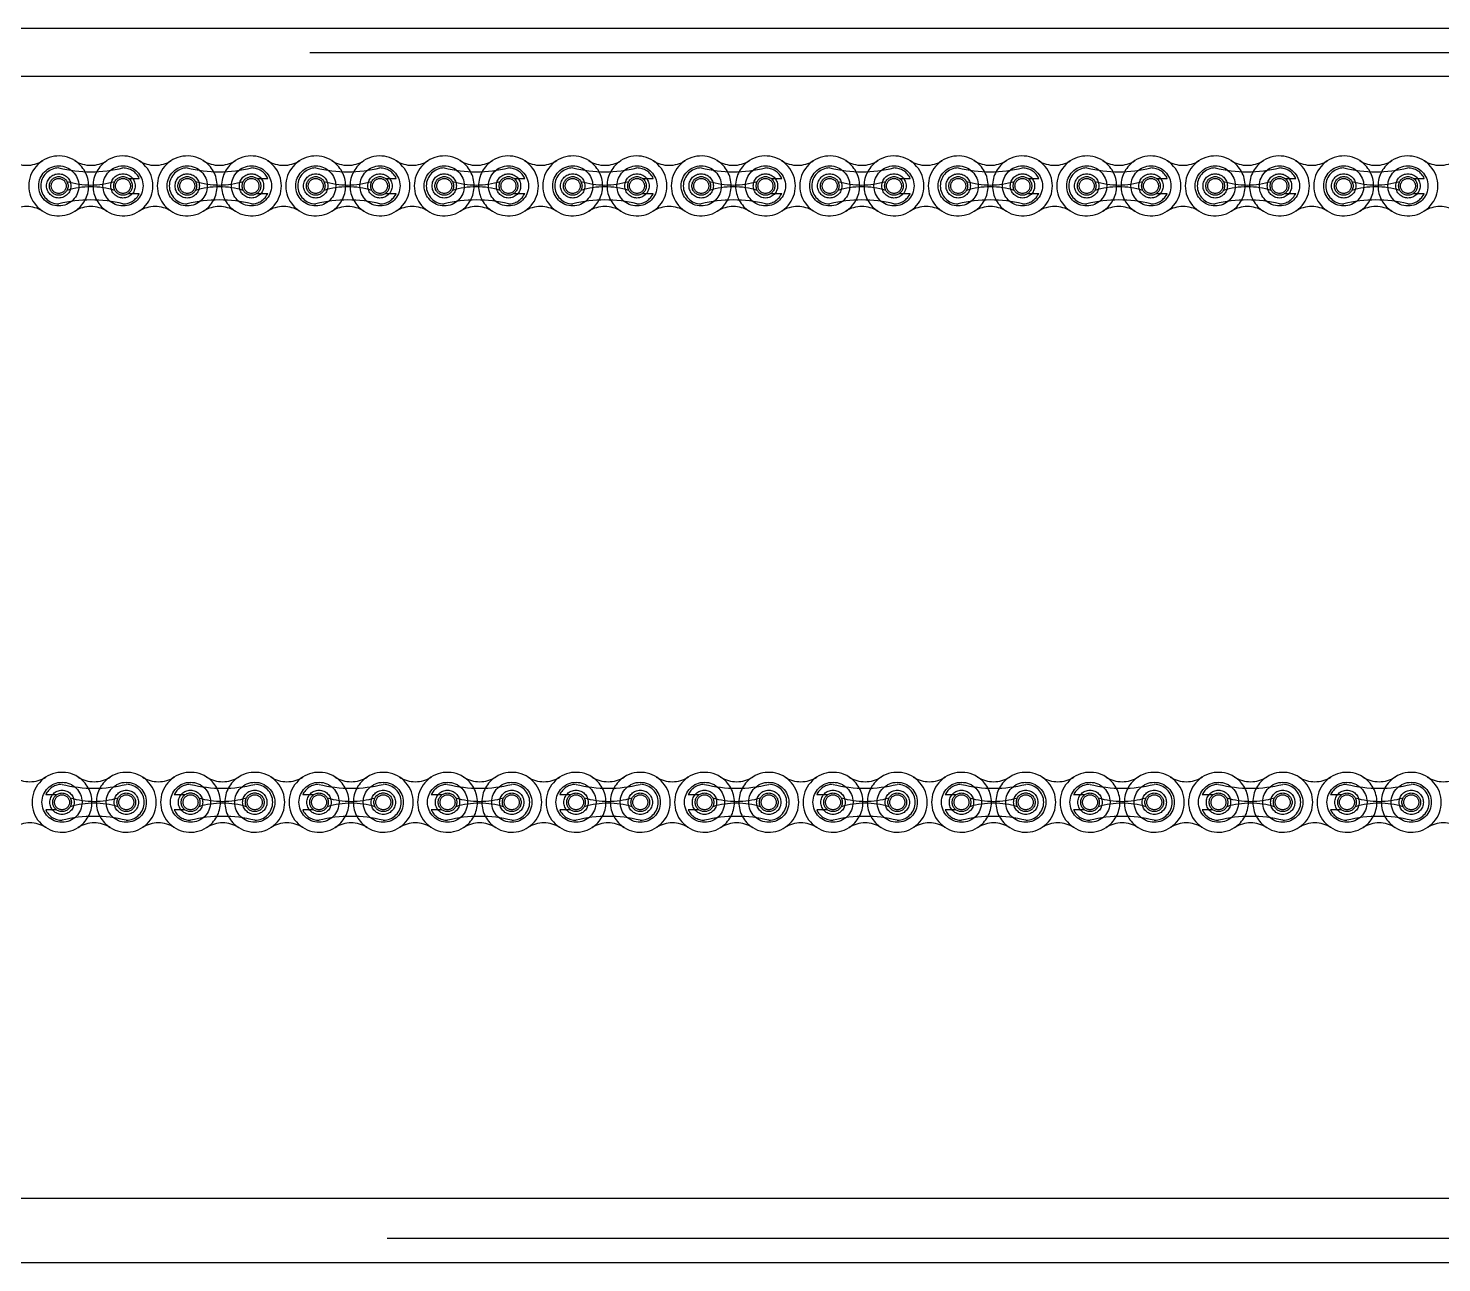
# Model space of a CAD drawing. Header units: metres. Extents: x 0 to 63075, y 0 to 44550.
# Drawn here: x 37473.6 to 37753, y 35022.3 to 35266.3 of the extents above; entities that cross this region are included whole.
import ezdxf

# ---------------------------------------------------------------- set-up
doc = ezdxf.new("R2010")
doc.units = ezdxf.units.M
doc.header["$LTSCALE"] = 75
doc.linetypes.add('HIDDEN2', pattern=[4.7625, 3.175, -1.5875])
for name, color, linetype in [('SDM', 7, 'Continuous'), ('SL4', 4, 'Continuous'), ('ST1', 7, 'HIDDEN2')]:
    doc.layers.add(name, color=color, linetype=linetype)

# ---------------------------------------------------------------- blocks, each defined once
blk = doc.blocks.new('A$Cf5e9a517')
at = {"layer": 'SL4'}
for p, q in [((1009.76, 1700.35), (2334.74, 1700.35)), ((2334.74, 1690.83), (1009.76, 1690.83)), ((1057.26, 1469.11), (2287.24, 1469.11)), ((2060.75, 1456.35), (1057.26, 1456.35))]:
    blk.add_line(p, q, dxfattribs=at)
at = {"layer": 'ST1'}
for p, q in [((1009.76, 1695.59), (2334.74, 1695.59)), ((2334.74, 1690.83), (1009.76, 1690.83)), ((1331.14, 1670.67), (1333.27, 1670.67)), ((1356.54, 1670.67), (1358.67, 1670.67)), ((1381.94, 1670.67), (1384.07, 1670.67)), ((1407.34, 1670.67), (1409.47, 1670.67)), ((1432.74, 1670.67), (1434.87, 1670.67)), ((1458.14, 1670.67), (1460.27, 1670.67)), ((1483.54, 1670.67), (1485.67, 1670.67)), ((1508.94, 1670.67), (1511.07, 1670.67)), ((1534.34, 1670.67), (1536.47, 1670.67)), ((1559.74, 1670.67), (1561.87, 1670.67)), ((1585.14, 1670.67), (1587.27, 1670.67)), ((1331.14, 1667.71), (1333.27, 1667.71)), ((1356.54, 1667.71), (1358.67, 1667.71)), ((1381.94, 1667.71), (1384.07, 1667.71)), ((1407.34, 1667.71), (1409.47, 1667.71)), ((1432.74, 1667.71), (1434.87, 1667.71)), ((1458.14, 1667.71), (1460.27, 1667.71)), ((1483.54, 1667.71), (1485.67, 1667.71)), ((1508.94, 1667.71), (1511.07, 1667.71)), ((1534.34, 1667.71), (1536.47, 1667.71)), ((1559.74, 1667.71), (1561.87, 1667.71)), ((1585.14, 1667.71), (1587.27, 1667.71)), ((1316.88, 1548.83), (1314.76, 1548.83)), ((1342.28, 1548.83), (1340.16, 1548.83)), ((1367.68, 1548.83), (1365.56, 1548.83)), ((1393.08, 1548.83), (1390.96, 1548.83)), ((1418.48, 1548.83), (1416.36, 1548.83)), ((1443.88, 1548.83), (1441.76, 1548.83)), ((1469.28, 1548.83), (1467.16, 1548.83)), ((1494.68, 1548.83), (1492.56, 1548.83)), ((1520.08, 1548.83), (1517.96, 1548.83)), ((1545.48, 1548.83), (1543.36, 1548.83)), ((1570.88, 1548.83), (1568.76, 1548.83)), ((1316.88, 1545.88), (1314.76, 1545.88)), ((1342.28, 1545.88), (1340.16, 1545.88)), ((1367.68, 1545.88), (1365.56, 1545.88)), ((1393.08, 1545.88), (1390.96, 1545.88)), ((1418.48, 1545.88), (1416.36, 1545.88)), ((1443.88, 1545.88), (1441.76, 1545.88)), ((1469.28, 1545.88), (1467.16, 1545.88)), ((1494.68, 1545.88), (1492.56, 1545.88)), ((1520.08, 1545.88), (1517.96, 1545.88)), ((1545.48, 1545.88), (1543.36, 1545.88)), ((1570.88, 1545.88), (1568.76, 1545.88)), ((1009.76, 1469.11), (2334.74, 1469.11)), ((2334.74, 1461.11), (1009.76, 1461.11))]:
    blk.add_line(p, q, dxfattribs=at)
for centre, radius in [((1317.34, 1669.19), 3.96), ((1317.34, 1669.19), 2.4), ((1317.34, 1669.19), 1.84), ((1330.04, 1669.19), 3.96), ((1330.04, 1669.19), 2.4), ((1330.04, 1669.19), 1.84), ((1342.74, 1669.19), 3.96), ((1342.74, 1669.19), 2.4), ((1342.74, 1669.19), 1.84), ((1355.44, 1669.19), 3.96), ((1355.44, 1669.19), 2.4), ((1355.44, 1669.19), 1.84), ((1368.14, 1669.19), 3.96), ((1368.14, 1669.19), 2.4), ((1368.14, 1669.19), 1.84), ((1380.84, 1669.19), 3.96), ((1380.84, 1669.19), 2.4), ((1380.84, 1669.19), 1.84), ((1393.54, 1669.19), 3.96), ((1393.54, 1669.19), 2.4), ((1393.54, 1669.19), 1.84), ((1406.24, 1669.19), 3.96), ((1406.24, 1669.19), 2.4), ((1406.24, 1669.19), 1.84), ((1418.94, 1669.19), 3.96), ((1418.94, 1669.19), 2.4), ((1418.94, 1669.19), 1.84), ((1431.64, 1669.19), 3.96), ((1431.64, 1669.19), 2.4), ((1431.64, 1669.19), 1.84), ((1444.34, 1669.19), 3.96), ((1444.34, 1669.19), 2.4), ((1444.34, 1669.19), 1.84), ((1457.04, 1669.19), 3.96), ((1457.04, 1669.19), 2.4), ((1457.04, 1669.19), 1.84), ((1469.74, 1669.19), 3.96), ((1469.74, 1669.19), 2.4), ((1469.74, 1669.19), 1.84), ((1482.44, 1669.19), 3.96), ((1482.44, 1669.19), 2.4), ((1482.44, 1669.19), 1.84), ((1495.14, 1669.19), 3.96), ((1495.14, 1669.19), 2.4), ((1495.14, 1669.19), 1.84), ((1507.84, 1669.19), 3.96), ((1507.84, 1669.19), 2.4), ((1507.84, 1669.19), 1.84), ((1520.54, 1669.19), 3.96), ((1520.54, 1669.19), 2.4), ((1520.54, 1669.19), 1.84), ((1533.24, 1669.19), 3.96), ((1533.24, 1669.19), 2.4), ((1533.24, 1669.19), 1.84), ((1545.94, 1669.19), 3.96), ((1545.94, 1669.19), 2.4), ((1545.94, 1669.19), 1.84), ((1558.64, 1669.19), 3.96), ((1558.64, 1669.19), 2.4), ((1558.64, 1669.19), 1.84), ((1571.34, 1669.19), 3.96), ((1571.34, 1669.19), 2.4), ((1571.34, 1669.19), 1.85), ((1584.04, 1669.19), 3.96), ((1584.04, 1669.19), 2.4), ((1584.04, 1669.19), 1.84), ((1317.34, 1669.19), 1.48), ((1330.04, 1669.19), 1.48), ((1342.74, 1669.19), 1.48), ((1355.44, 1669.19), 1.48), ((1368.14, 1669.19), 1.48), ((1380.84, 1669.19), 1.48), ((1393.54, 1669.19), 1.48), ((1406.24, 1669.19), 1.48), ((1418.94, 1669.19), 1.48), ((1431.64, 1669.19), 1.48), ((1444.34, 1669.19), 1.48), ((1457.04, 1669.19), 1.48), ((1469.74, 1669.19), 1.48), ((1482.44, 1669.19), 1.48), ((1495.14, 1669.19), 1.48), ((1507.84, 1669.19), 1.48), ((1520.54, 1669.19), 1.48), ((1533.24, 1669.19), 1.48), ((1545.94, 1669.19), 1.48), ((1558.64, 1669.19), 1.48), ((1571.34, 1669.19), 1.48), ((1584.04, 1669.19), 1.48), ((1317.99, 1547.36), 3.96), ((1330.69, 1547.36), 3.96), ((1343.39, 1547.36), 3.96), ((1356.09, 1547.36), 3.96), ((1368.79, 1547.36), 3.96), ((1381.49, 1547.36), 3.96), ((1394.19, 1547.36), 3.96), ((1406.89, 1547.36), 3.96), ((1419.59, 1547.36), 3.96), ((1432.29, 1547.36), 3.96), ((1444.99, 1547.36), 3.96), ((1457.69, 1547.36), 3.96), ((1470.39, 1547.36), 3.96), ((1483.09, 1547.36), 3.96), ((1495.79, 1547.36), 3.96), ((1508.49, 1547.36), 3.96), ((1521.19, 1547.36), 3.96), ((1533.89, 1547.36), 3.96), ((1546.59, 1547.36), 3.96), ((1559.29, 1547.36), 3.96), ((1571.99, 1547.36), 3.96), ((1584.69, 1547.36), 3.96), ((1317.99, 1547.36), 2.4), ((1317.99, 1547.36), 1.84), ((1317.99, 1547.36), 1.48), ((1330.69, 1547.36), 2.4), ((1330.69, 1547.36), 1.84), ((1330.69, 1547.36), 1.48), ((1343.39, 1547.36), 2.4), ((1343.39, 1547.36), 1.85), ((1343.39, 1547.36), 1.48), ((1356.09, 1547.36), 2.4), ((1356.09, 1547.36), 1.85), ((1356.09, 1547.36), 1.48), ((1368.79, 1547.36), 2.4), ((1368.79, 1547.36), 1.84), ((1368.79, 1547.36), 1.48), ((1381.49, 1547.36), 2.4), ((1381.49, 1547.36), 1.85), ((1381.49, 1547.36), 1.48), ((1394.19, 1547.36), 2.4), ((1394.19, 1547.36), 1.84), ((1394.19, 1547.36), 1.48), ((1406.89, 1547.36), 2.4), ((1406.89, 1547.36), 1.84), ((1406.89, 1547.36), 1.48), ((1419.59, 1547.36), 2.4), ((1419.59, 1547.36), 1.84), ((1419.59, 1547.36), 1.48), ((1432.29, 1547.36), 2.4), ((1432.29, 1547.36), 1.84), ((1432.29, 1547.36), 1.48), ((1444.99, 1547.36), 2.4), ((1444.99, 1547.36), 1.84), ((1444.99, 1547.36), 1.48), ((1457.69, 1547.36), 2.4), ((1457.69, 1547.36), 1.84), ((1457.69, 1547.36), 1.48), ((1470.39, 1547.36), 2.4), ((1470.39, 1547.36), 1.84), ((1470.39, 1547.36), 1.48), ((1483.09, 1547.36), 2.4), ((1483.09, 1547.36), 1.84), ((1483.09, 1547.36), 1.48), ((1495.79, 1547.36), 2.4), ((1495.79, 1547.36), 1.84), ((1495.79, 1547.36), 1.48), ((1508.49, 1547.36), 2.4), ((1508.49, 1547.36), 1.85), ((1508.49, 1547.36), 1.48), ((1521.19, 1547.36), 2.4), ((1521.19, 1547.36), 1.84), ((1521.19, 1547.36), 1.48), ((1533.89, 1547.36), 2.4), ((1533.89, 1547.36), 1.84), ((1533.89, 1547.36), 1.48), ((1546.59, 1547.36), 2.4), ((1546.59, 1547.36), 1.84), ((1546.59, 1547.36), 1.48), ((1559.29, 1547.36), 2.4), ((1559.29, 1547.36), 1.84), ((1559.29, 1547.36), 1.48), ((1571.99, 1547.36), 2.4), ((1571.99, 1547.36), 1.84), ((1571.99, 1547.36), 1.48), ((1584.69, 1547.36), 2.4), ((1584.69, 1547.36), 1.84), ((1584.69, 1547.36), 1.48)]:
    blk.add_circle(centre, radius, dxfattribs=at)
for centre, radius, start, end in [((1310.99, 1679.18), 5.92, 237.5667, 302.4333), ((1317.34, 1669.19), 5.92, 57.5667, 302.4333), ((1323.69, 1679.18), 5.92, 237.5667, 302.4333), ((1317.34, 1669.19), 5.92, 302.4333, 57.5667), ((1330.04, 1669.19), 5.92, 122.4333, 237.5667), ((1330.04, 1669.19), 5.92, 237.5667, 122.4333), ((1336.39, 1679.18), 5.92, 237.5667, 302.4333), ((1342.74, 1669.19), 5.92, 57.5667, 302.4333), ((1349.09, 1679.18), 5.92, 237.5667, 302.4333), ((1342.74, 1669.19), 5.92, 302.4333, 57.5667), ((1355.44, 1669.19), 5.92, 122.4333, 237.5667), ((1355.44, 1669.19), 5.92, 237.5667, 122.4333), ((1361.79, 1679.18), 5.92, 237.5667, 302.4333), ((1368.14, 1669.19), 5.92, 57.5667, 302.4333), ((1374.49, 1679.18), 5.92, 237.5667, 302.4333), ((1368.14, 1669.19), 5.92, 302.4333, 57.5667), ((1380.84, 1669.19), 5.92, 122.4333, 237.5667), ((1380.84, 1669.19), 5.92, 237.5667, 122.4333), ((1387.19, 1679.18), 5.92, 237.5667, 302.4333), ((1393.54, 1669.19), 5.92, 57.5667, 302.4333), ((1399.89, 1679.18), 5.92, 237.5667, 302.4333), ((1393.54, 1669.19), 5.92, 302.4333, 57.5667), ((1406.24, 1669.19), 5.92, 122.4333, 237.5667), ((1406.24, 1669.19), 5.92, 237.5667, 122.4333), ((1412.59, 1679.18), 5.92, 237.5667, 302.4333), ((1418.94, 1669.19), 5.92, 57.5667, 302.4333), ((1425.29, 1679.18), 5.92, 237.5667, 302.4333), ((1418.94, 1669.19), 5.92, 302.4333, 57.5667), ((1431.64, 1669.19), 5.92, 122.4333, 237.5667), ((1431.64, 1669.19), 5.92, 237.5667, 122.4333), ((1437.99, 1679.18), 5.92, 237.5667, 302.4333), ((1444.34, 1669.19), 5.92, 57.5667, 302.4333), ((1450.69, 1679.18), 5.92, 237.5667, 302.4333), ((1444.34, 1669.19), 5.92, 302.4333, 57.5667), ((1457.04, 1669.19), 5.92, 122.4333, 237.5667), ((1457.04, 1669.19), 5.92, 237.5667, 122.4333), ((1463.39, 1679.18), 5.92, 237.5667, 302.4333), ((1469.74, 1669.19), 5.92, 57.5667, 302.4333), ((1476.09, 1679.18), 5.92, 237.5667, 302.4333), ((1469.74, 1669.19), 5.92, 302.4333, 57.5667), ((1482.44, 1669.19), 5.92, 122.4333, 237.5667), ((1482.44, 1669.19), 5.92, 237.5667, 122.4333), ((1488.79, 1679.18), 5.92, 237.5667, 302.4333), ((1495.14, 1669.19), 5.92, 57.5667, 302.4333), ((1501.49, 1679.18), 5.92, 237.5667, 302.4333), ((1495.14, 1669.19), 5.92, 302.4333, 57.5667), ((1507.84, 1669.19), 5.92, 122.4333, 237.5667), ((1507.84, 1669.19), 5.92, 237.5667, 122.4333), ((1514.19, 1679.18), 5.92, 237.5667, 302.4333), ((1520.54, 1669.19), 5.92, 57.5667, 302.4333), ((1526.89, 1679.18), 5.92, 237.5667, 302.4333), ((1520.54, 1669.19), 5.92, 302.4333, 57.5667), ((1533.24, 1669.19), 5.92, 122.4333, 237.5667), ((1533.24, 1669.19), 5.92, 237.5667, 122.4333), ((1539.59, 1679.18), 5.92, 237.5667, 302.4333), ((1545.94, 1669.19), 5.92, 57.5667, 302.4333), ((1552.29, 1679.18), 5.92, 237.5667, 302.4333), ((1545.94, 1669.19), 5.92, 302.4333, 57.5667), ((1558.64, 1669.19), 5.92, 122.4333, 237.5667), ((1558.64, 1669.19), 5.92, 237.5667, 122.4333), ((1564.99, 1679.18), 5.92, 237.5667, 302.4333), ((1571.34, 1669.19), 5.92, 57.5667, 302.4333), ((1577.69, 1679.18), 5.92, 237.5667, 302.4333), ((1571.34, 1669.19), 5.92, 302.4333, 57.5667), ((1584.04, 1669.19), 5.92, 122.4333, 237.5667), ((1584.04, 1669.19), 5.92, 237.5667, 122.4333), ((1590.39, 1679.18), 5.92, 237.5667, 302.4333), ((1317.34, 1669.19), 3.55, 90, 270), ((1323.69, 1698.29), 26.32, 256.0401, 283.9599), ((1330.04, 1669.19), 3.55, 24.5534, 90), ((1342.74, 1669.19), 3.55, 90, 270), ((1349.09, 1698.29), 26.32, 256.0401, 283.9599), ((1355.44, 1669.19), 3.55, 24.5534, 90), ((1368.14, 1669.19), 3.55, 90, 270), ((1374.49, 1698.29), 26.32, 256.0401, 283.9599), ((1380.84, 1669.19), 3.55, 24.5534, 90), ((1393.54, 1669.19), 3.55, 90, 270), ((1399.89, 1698.29), 26.32, 256.0401, 283.9599), ((1406.24, 1669.19), 3.55, 24.5534, 90), ((1418.94, 1669.19), 3.55, 90, 270), ((1425.29, 1698.29), 26.32, 256.0401, 283.9599), ((1431.64, 1669.19), 3.55, 24.5534, 90), ((1444.34, 1669.19), 3.55, 90, 270), ((1450.69, 1698.29), 26.32, 256.0401, 283.9599), ((1457.04, 1669.19), 3.55, 24.5534, 90), ((1469.74, 1669.19), 3.55, 90, 270), ((1476.09, 1698.29), 26.32, 256.0401, 283.9599), ((1482.44, 1669.19), 3.55, 24.5534, 90), ((1495.14, 1669.19), 3.55, 90, 270), ((1501.49, 1698.29), 26.32, 256.0401, 283.9599), ((1507.84, 1669.19), 3.55, 24.5534, 90), ((1520.54, 1669.19), 3.55, 90, 270), ((1526.89, 1698.29), 26.32, 256.0401, 283.9599), ((1533.24, 1669.19), 3.55, 24.5534, 90), ((1545.94, 1669.19), 3.55, 90, 270), ((1552.29, 1698.29), 26.32, 256.0401, 283.9599), ((1558.64, 1669.19), 3.55, 24.5534, 90), ((1571.34, 1669.19), 3.55, 90, 270), ((1577.69, 1698.29), 26.32, 256.0401, 283.9599), ((1584.04, 1669.19), 3.55, 24.5534, 90), ((1323.69, 1685.54), 16.17, 252.993, 287.007), ((1323.69, 1652.84), 16.17, 72.993, 107.007), ((1349.09, 1685.54), 16.17, 252.993, 287.007), ((1349.09, 1652.84), 16.17, 72.993, 107.007), ((1374.49, 1685.54), 16.17, 252.993, 287.007), ((1374.49, 1652.84), 16.17, 72.993, 107.007), ((1399.89, 1685.54), 16.17, 252.993, 287.007), ((1399.89, 1652.84), 16.17, 72.993, 107.007), ((1425.29, 1685.54), 16.17, 252.993, 287.007), ((1425.29, 1652.84), 16.17, 72.993, 107.007), ((1450.69, 1685.54), 16.17, 252.993, 287.007), ((1450.69, 1652.84), 16.17, 72.993, 107.007), ((1476.09, 1685.54), 16.17, 252.993, 287.007), ((1476.09, 1652.84), 16.17, 72.993, 107.007), ((1501.49, 1685.54), 16.17, 252.993, 287.007), ((1501.49, 1652.84), 16.17, 72.993, 107.007), ((1526.89, 1685.54), 16.17, 252.993, 287.007), ((1526.89, 1652.84), 16.17, 72.993, 107.007), ((1552.29, 1685.54), 16.17, 252.993, 287.007), ((1552.29, 1652.84), 16.17, 72.993, 107.007), ((1577.69, 1685.54), 16.17, 252.993, 287.007), ((1577.69, 1652.84), 16.17, 72.993, 107.007), ((1323.69, 1640.09), 26.32, 76.0401, 103.9599), ((1330.04, 1669.19), 3.55, 270, 335.4466), ((1349.09, 1640.09), 26.32, 76.0401, 103.9599), ((1355.44, 1669.19), 3.55, 270, 335.4466), ((1374.49, 1640.09), 26.32, 76.0401, 103.9599), ((1380.84, 1669.19), 3.55, 270, 335.4466), ((1399.89, 1640.09), 26.32, 76.0401, 103.9599), ((1406.24, 1669.19), 3.55, 270, 335.4466), ((1425.29, 1640.09), 26.32, 76.0401, 103.9599), ((1431.64, 1669.19), 3.55, 270, 335.4466), ((1450.69, 1640.09), 26.32, 76.0401, 103.9599), ((1457.04, 1669.19), 3.55, 270, 335.4466), ((1476.09, 1640.09), 26.32, 76.0401, 103.9599), ((1482.44, 1669.19), 3.55, 270, 335.4466), ((1501.49, 1640.09), 26.32, 76.0401, 103.9599), ((1507.84, 1669.19), 3.55, 270, 335.4466), ((1526.89, 1640.09), 26.32, 76.0401, 103.9599), ((1533.24, 1669.19), 3.55, 270, 335.4466), ((1552.29, 1640.09), 26.32, 76.0401, 103.9599), ((1558.64, 1669.19), 3.55, 270, 335.4466), ((1577.69, 1640.09), 26.32, 76.0401, 103.9599), ((1584.04, 1669.19), 3.55, 270, 335.4466), ((1310.99, 1659.2), 5.92, 57.5667, 122.4333), ((1323.69, 1659.2), 5.92, 57.5667, 122.4333), ((1336.39, 1659.2), 5.92, 57.5667, 122.4333), ((1349.09, 1659.2), 5.92, 57.5667, 122.4333), ((1361.79, 1659.2), 5.92, 57.5667, 122.4333), ((1374.49, 1659.2), 5.92, 57.5667, 122.4333), ((1387.19, 1659.2), 5.92, 57.5667, 122.4333), ((1399.89, 1659.2), 5.92, 57.5667, 122.4333), ((1412.59, 1659.2), 5.92, 57.5667, 122.4333), ((1425.29, 1659.2), 5.92, 57.5667, 122.4333), ((1437.99, 1659.2), 5.92, 57.5667, 122.4333), ((1450.69, 1659.2), 5.92, 57.5667, 122.4333), ((1463.39, 1659.2), 5.92, 57.5667, 122.4333), ((1476.09, 1659.2), 5.92, 57.5667, 122.4333), ((1488.79, 1659.2), 5.92, 57.5667, 122.4333), ((1501.49, 1659.2), 5.92, 57.5667, 122.4333), ((1514.19, 1659.2), 5.92, 57.5667, 122.4333), ((1526.89, 1659.2), 5.92, 57.5667, 122.4333), ((1539.59, 1659.2), 5.92, 57.5667, 122.4333), ((1552.29, 1659.2), 5.92, 57.5667, 122.4333), ((1564.99, 1659.2), 5.92, 57.5667, 122.4333), ((1577.69, 1659.2), 5.92, 57.5667, 122.4333), ((1590.39, 1659.2), 5.92, 57.5667, 122.4333), ((1311.64, 1557.35), 5.92, 237.5667, 302.4333), ((1317.99, 1547.36), 5.92, 57.5667, 302.4333), ((1317.99, 1547.36), 3.55, 90, 155.4466), ((1324.34, 1576.45), 26.32, 256.0401, 283.9599), ((1324.34, 1557.35), 5.92, 237.5667, 302.4333), ((1317.99, 1547.36), 5.92, 302.4333, 57.5667), ((1330.69, 1547.36), 5.92, 122.4333, 237.5667), ((1330.69, 1547.36), 5.92, 237.5667, 122.4333), ((1330.69, 1547.36), 3.55, 270, 90), ((1337.04, 1557.35), 5.92, 237.5667, 302.4333), ((1343.39, 1547.36), 5.92, 57.5667, 302.4333), ((1343.39, 1547.36), 3.55, 90, 155.4466), ((1349.74, 1576.45), 26.32, 256.0401, 283.9599), ((1349.74, 1557.35), 5.92, 237.5667, 302.4333), ((1343.39, 1547.36), 5.92, 302.4333, 57.5667), ((1356.09, 1547.36), 5.92, 122.4333, 237.5667), ((1356.09, 1547.36), 5.92, 237.5667, 122.4333), ((1356.09, 1547.36), 3.55, 270, 90), ((1362.44, 1557.35), 5.92, 237.5667, 302.4333), ((1368.79, 1547.36), 5.92, 57.5667, 302.4333), ((1368.79, 1547.36), 3.55, 90, 155.4466), ((1375.14, 1576.45), 26.32, 256.0401, 283.9599), ((1375.14, 1557.35), 5.92, 237.5667, 302.4333), ((1368.79, 1547.36), 5.92, 302.4333, 57.5667), ((1381.49, 1547.36), 5.92, 122.4333, 237.5667), ((1381.49, 1547.36), 5.92, 237.5667, 122.4333), ((1381.49, 1547.36), 3.55, 270, 90), ((1387.84, 1557.35), 5.92, 237.5667, 302.4333), ((1394.19, 1547.36), 5.92, 57.5667, 302.4333), ((1394.19, 1547.36), 3.55, 90, 155.4466), ((1400.54, 1576.45), 26.32, 256.0401, 283.9599), ((1400.54, 1557.35), 5.92, 237.5667, 302.4333), ((1394.19, 1547.36), 5.92, 302.4333, 57.5667), ((1406.89, 1547.36), 5.92, 122.4333, 237.5667), ((1406.89, 1547.36), 5.92, 237.5667, 122.4333), ((1406.89, 1547.36), 3.55, 270, 90), ((1413.24, 1557.35), 5.92, 237.5667, 302.4333), ((1419.59, 1547.36), 5.92, 57.5667, 302.4333), ((1419.59, 1547.36), 3.55, 90, 155.4466), ((1425.94, 1576.45), 26.32, 256.0401, 283.9599), ((1425.94, 1557.35), 5.92, 237.5667, 302.4333), ((1419.59, 1547.36), 5.92, 302.4333, 57.5667), ((1432.29, 1547.36), 5.92, 122.4333, 237.5667), ((1432.29, 1547.36), 5.92, 237.5667, 122.4333), ((1432.29, 1547.36), 3.55, 270, 90), ((1438.64, 1557.35), 5.92, 237.5667, 302.4333), ((1444.99, 1547.36), 5.92, 57.5667, 302.4333), ((1444.99, 1547.36), 3.55, 90, 155.4466), ((1451.34, 1576.45), 26.32, 256.0401, 283.9599), ((1451.34, 1557.35), 5.92, 237.5667, 302.4333), ((1444.99, 1547.36), 5.92, 302.4333, 57.5667), ((1457.69, 1547.36), 5.92, 122.4333, 237.5667), ((1457.69, 1547.36), 5.92, 237.5667, 122.4333), ((1457.69, 1547.36), 3.55, 270, 90), ((1464.04, 1557.35), 5.92, 237.5667, 302.4333), ((1470.39, 1547.36), 5.92, 57.5667, 302.4333), ((1470.39, 1547.36), 3.55, 90, 155.4466), ((1476.74, 1576.45), 26.32, 256.0401, 283.9599), ((1476.74, 1557.35), 5.92, 237.5667, 302.4333), ((1470.39, 1547.36), 5.92, 302.4333, 57.5667), ((1483.09, 1547.36), 5.92, 122.4333, 237.5667), ((1483.09, 1547.36), 5.92, 237.5667, 122.4333), ((1483.09, 1547.36), 3.55, 270, 90), ((1489.44, 1557.35), 5.92, 237.5667, 302.4333), ((1495.79, 1547.36), 5.92, 57.5667, 302.4333), ((1495.79, 1547.36), 3.55, 90, 155.4466), ((1502.14, 1576.45), 26.32, 256.0401, 283.9599), ((1502.14, 1557.35), 5.92, 237.5667, 302.4333), ((1495.79, 1547.36), 5.92, 302.4333, 57.5667), ((1508.49, 1547.36), 5.92, 122.4333, 237.5667), ((1508.49, 1547.36), 5.92, 237.5667, 122.4333), ((1508.49, 1547.36), 3.55, 270, 90), ((1514.84, 1557.35), 5.92, 237.5667, 302.4333), ((1521.19, 1547.36), 5.92, 57.5667, 302.4333), ((1521.19, 1547.36), 3.55, 90, 155.4466), ((1527.54, 1576.45), 26.32, 256.0401, 283.9599), ((1527.54, 1557.35), 5.92, 237.5667, 302.4333), ((1521.19, 1547.36), 5.92, 302.4333, 57.5667), ((1533.89, 1547.36), 5.92, 122.4333, 237.5667), ((1533.89, 1547.36), 5.92, 237.5667, 122.4333), ((1533.89, 1547.36), 3.55, 270, 90), ((1540.24, 1557.35), 5.92, 237.5667, 302.4333), ((1546.59, 1547.36), 5.92, 57.5667, 302.4333), ((1546.59, 1547.36), 3.55, 90, 155.4466), ((1552.94, 1576.45), 26.32, 256.0401, 283.9599), ((1552.94, 1557.35), 5.92, 237.5667, 302.4333), ((1546.59, 1547.36), 5.92, 302.4333, 57.5667), ((1559.29, 1547.36), 5.92, 122.4333, 237.5667), ((1559.29, 1547.36), 5.92, 237.5667, 122.4333), ((1559.29, 1547.36), 3.55, 270, 90), ((1565.64, 1557.35), 5.92, 237.5667, 302.4333), ((1571.99, 1547.36), 5.92, 57.5667, 302.4333), ((1571.99, 1547.36), 3.55, 90, 155.4466), ((1578.34, 1576.45), 26.32, 256.0401, 283.9599), ((1578.34, 1557.35), 5.92, 237.5667, 302.4333), ((1571.99, 1547.36), 5.92, 302.4333, 57.5667), ((1584.69, 1547.36), 5.92, 122.4333, 237.5667), ((1584.69, 1547.36), 5.92, 237.5667, 122.4333), ((1584.69, 1547.36), 3.55, 270, 90), ((1591.04, 1557.35), 5.92, 237.5667, 302.4333), ((1324.34, 1563.71), 16.17, 252.993, 287.007), ((1349.74, 1563.71), 16.17, 252.993, 287.007), ((1375.14, 1563.71), 16.17, 252.993, 287.007), ((1400.54, 1563.71), 16.17, 252.993, 287.007), ((1425.94, 1563.71), 16.17, 252.993, 287.007), ((1451.34, 1563.71), 16.17, 252.993, 287.007), ((1476.74, 1563.71), 16.17, 252.993, 287.007), ((1502.14, 1563.71), 16.17, 252.993, 287.007), ((1527.54, 1563.71), 16.17, 252.993, 287.007), ((1552.94, 1563.71), 16.17, 252.993, 287.007), ((1578.34, 1563.71), 16.17, 252.993, 287.007), ((1317.99, 1547.36), 3.55, 204.5534, 270), ((1324.34, 1531), 16.17, 72.993, 107.007), ((1343.39, 1547.36), 3.55, 204.5534, 270), ((1349.74, 1531), 16.17, 72.993, 107.007), ((1368.79, 1547.36), 3.55, 204.5534, 270), ((1375.14, 1531), 16.17, 72.993, 107.007), ((1394.19, 1547.36), 3.55, 204.5534, 270), ((1400.54, 1531), 16.17, 72.993, 107.007), ((1419.59, 1547.36), 3.55, 204.5534, 270), ((1425.94, 1531), 16.17, 72.993, 107.007), ((1444.99, 1547.36), 3.55, 204.5534, 270), ((1451.34, 1531), 16.17, 72.993, 107.007), ((1470.39, 1547.36), 3.55, 204.5534, 270), ((1476.74, 1531), 16.17, 72.993, 107.007), ((1495.79, 1547.36), 3.55, 204.5534, 270), ((1502.14, 1531), 16.17, 72.993, 107.007), ((1521.19, 1547.36), 3.55, 204.5534, 270), ((1527.54, 1531), 16.17, 72.993, 107.007), ((1546.59, 1547.36), 3.55, 204.5534, 270), ((1552.94, 1531), 16.17, 72.993, 107.007), ((1571.99, 1547.36), 3.55, 204.5534, 270), ((1578.34, 1531), 16.17, 72.993, 107.007), ((1311.64, 1537.36), 5.92, 57.5667, 122.4333), ((1324.34, 1518.26), 26.32, 76.0401, 103.9599), ((1324.34, 1537.36), 5.92, 57.5667, 122.4333), ((1337.04, 1537.36), 5.92, 57.5667, 122.4333), ((1349.74, 1518.26), 26.32, 76.0401, 103.9599), ((1349.74, 1537.36), 5.92, 57.5667, 122.4333), ((1362.44, 1537.36), 5.92, 57.5667, 122.4333), ((1375.14, 1518.26), 26.32, 76.0401, 103.9599), ((1375.14, 1537.36), 5.92, 57.5667, 122.4333), ((1387.84, 1537.36), 5.92, 57.5667, 122.4333), ((1400.54, 1518.26), 26.32, 76.0401, 103.9599), ((1400.54, 1537.36), 5.92, 57.5667, 122.4333), ((1413.24, 1537.36), 5.92, 57.5667, 122.4333), ((1425.94, 1518.26), 26.32, 76.0401, 103.9599), ((1425.94, 1537.36), 5.92, 57.5667, 122.4333), ((1438.64, 1537.36), 5.92, 57.5667, 122.4333), ((1451.34, 1518.26), 26.32, 76.0401, 103.9599), ((1451.34, 1537.36), 5.92, 57.5667, 122.4333), ((1464.04, 1537.36), 5.92, 57.5667, 122.4333), ((1476.74, 1518.26), 26.32, 76.0401, 103.9599), ((1476.74, 1537.36), 5.92, 57.5667, 122.4333), ((1489.44, 1537.36), 5.92, 57.5667, 122.4333), ((1502.14, 1518.26), 26.32, 76.0401, 103.9599), ((1502.14, 1537.36), 5.92, 57.5667, 122.4333), ((1514.84, 1537.36), 5.92, 57.5667, 122.4333), ((1527.54, 1518.26), 26.32, 76.0401, 103.9599), ((1527.54, 1537.36), 5.92, 57.5667, 122.4333), ((1540.24, 1537.36), 5.92, 57.5667, 122.4333), ((1552.94, 1518.26), 26.32, 76.0401, 103.9599), ((1552.94, 1537.36), 5.92, 57.5667, 122.4333), ((1565.64, 1537.36), 5.92, 57.5667, 122.4333), ((1578.34, 1518.26), 26.32, 76.0401, 103.9599), ((1578.34, 1537.36), 5.92, 57.5667, 122.4333), ((1591.04, 1537.36), 5.92, 57.5667, 122.4333)]:
    blk.add_arc(centre, radius, start, end, dxfattribs=at)

msp = doc.modelspace()

# ---------------------------------------------------------------- block references
at = {"layer": 'SDM'}
msp.add_blockref('A$Cf5e9a517', (36162.25, 33565.92), dxfattribs=at)

doc.saveas('drawing.dxf')
